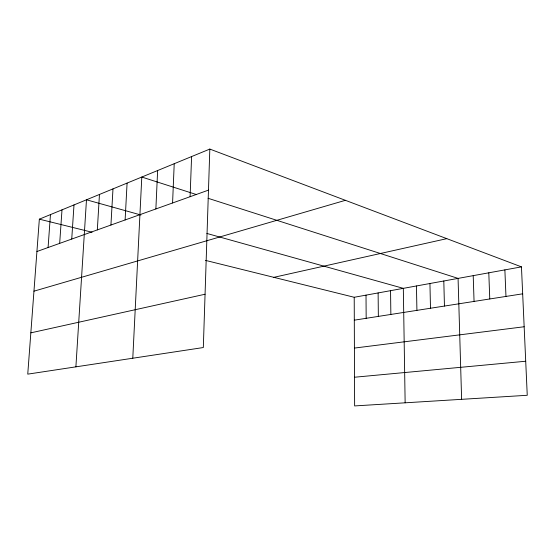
<?xml version="1.0" encoding="UTF-8"?>
<svg xmlns="http://www.w3.org/2000/svg" width="555" height="555" viewBox="0 0 555 555"><rect width="100%" height="100%" fill="white"/><g stroke="black" fill="none" stroke-linecap="round" stroke-linejoin="round"><path stroke-width="0.83" d="M209.825 149.073L203.317 347.541L27.75 374.139L39.343 219.169L209.825 149.073L521.457 266.872L527.25 395.285L354.631 405.927L354.215 297.279L205.447 260.371M190.094 196.706L191.593 156.565M172.577 202.97L174.214 163.711M155.872 208.951L157.634 170.531M132.784 358.225L141.796 177.045L196.068 194.437M125.118 219.96L127.081 183.095M110.931 225.032L112.984 188.894M97.326 229.902L99.456 194.451M75.896 366.841L86.476 199.793L140.915 215.007M71.734 239.059L73.995 204.92M59.676 243.374L62 209.852M48.084 247.523L50.456 214.598M36.921 251.519L208.479 190.129M33.952 291.174L345.397 200.32M273.844 277.34L446.803 238.65M30.837 332.854L205.066 294.233M354.215 297.279L521.457 266.872M354.305 320.166L522.671 293.817M354.409 348.075L524.163 326.756M354.52 377.233L525.717 361.243M39.343 219.169L92.061 232.247M206.862 233.44L403.325 288.35L405.143 402.812M208.09 198.288L458.069 278.395L461.621 399.329M504.877 269.89L505.966 296.432M488.802 272.81L489.767 298.965M473.207 275.648L474.06 301.427M443.806 280.99L444.451 306.062M429.938 283.515L430.493 308.24M416.451 285.964L416.916 310.37M390.553 290.667L390.859 314.442M378.121 292.929L378.35 316.399M366.016 295.128L366.168 318.306"/></g></svg>
